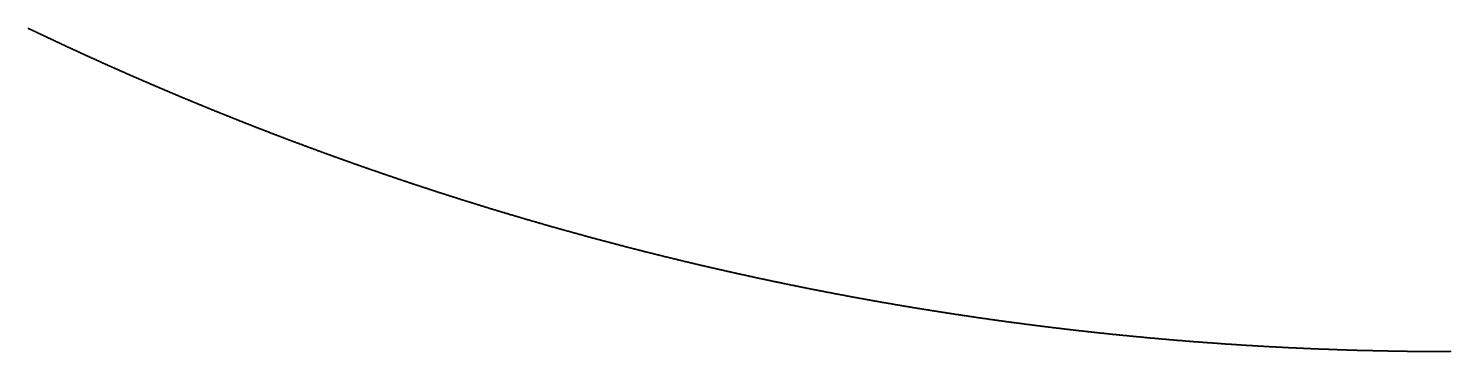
# Model space of a CAD drawing. Header units: metres. Extents: x -42.1 to 42, y -42.1 to 42.
# Drawn here: x -18.26 to -0.05, y -42.09 to -37.95 of the extents above; entities that cross this region are included whole.
import ezdxf

# ---------------------------------------------------------------- set-up
doc = ezdxf.new("R2010")
doc.units = ezdxf.units.M

msp = doc.modelspace()

# ---------------------------------------------------------------- linework, layer by layer
for p in [(-18.258, -37.953), (-18.251, -37.956), (-18.245, -37.959), (-18.238, -37.962), (-18.231, -37.965), (-18.225, -37.969), (-18.218, -37.972), (-18.211, -37.975), (-18.205, -37.978), (-18.198, -37.981), (-18.192, -37.984), (-18.185, -37.988), (-18.178, -37.991), (-18.172, -37.994), (-18.165, -37.997), (-18.158, -38), (-18.152, -38.003), (-18.145, -38.007), (-18.139, -38.01), (-18.132, -38.013), (-18.125, -38.016), (-18.119, -38.019), (-18.112, -38.022), (-18.105, -38.026), (-18.099, -38.029), (-18.092, -38.032), (-18.085, -38.035), (-18.079, -38.038), (-18.072, -38.041), (-18.066, -38.044), (-18.059, -38.048), (-18.052, -38.051), (-18.046, -38.054), (-18.039, -38.057), (-18.032, -38.06), (-18.026, -38.063), (-18.019, -38.066), (-18.012, -38.07), (-18.006, -38.073), (-17.999, -38.076), (-17.993, -38.079), (-17.986, -38.082), (-17.979, -38.085), (-17.973, -38.088), (-17.966, -38.092), (-17.959, -38.095), (-17.953, -38.098), (-17.946, -38.101), (-17.939, -38.104), (-17.933, -38.107), (-17.926, -38.11), (-17.919, -38.113), (-17.913, -38.117), (-17.906, -38.12), (-17.899, -38.123), (-17.893, -38.126), (-17.886, -38.129), (-17.88, -38.132), (-17.873, -38.135), (-17.866, -38.138), (-17.86, -38.141), (-17.853, -38.145), (-17.846, -38.148), (-17.84, -38.151), (-17.833, -38.154), (-17.826, -38.157), (-17.82, -38.16), (-17.813, -38.163), (-17.806, -38.166), (-17.8, -38.169), (-17.793, -38.172), (-17.786, -38.176), (-17.78, -38.179), (-17.773, -38.182), (-17.766, -38.185), (-17.76, -38.188), (-17.753, -38.191), (-17.746, -38.194), (-17.74, -38.197), (-17.733, -38.2), (-17.726, -38.203), (-17.72, -38.206), (-17.713, -38.21), (-17.706, -38.213), (-17.7, -38.216), (-17.693, -38.219), (-17.686, -38.222), (-17.68, -38.225), (-17.673, -38.228), (-17.666, -38.231), (-17.66, -38.234), (-17.653, -38.237), (-17.646, -38.24), (-17.64, -38.243), (-17.633, -38.246), (-17.626, -38.25), (-17.62, -38.253), (-17.613, -38.256), (-17.606, -38.259), (-17.6, -38.262), (-17.593, -38.265), (-17.586, -38.268), (-17.58, -38.271), (-17.573, -38.274), (-17.566, -38.277), (-17.56, -38.28), (-17.553, -38.283), (-17.546, -38.286), (-17.54, -38.289), (-17.533, -38.292), (-17.526, -38.295), (-17.519, -38.299), (-17.513, -38.302), (-17.506, -38.305), (-17.499, -38.308), (-17.493, -38.311), (-17.486, -38.314), (-17.479, -38.317), (-17.473, -38.32), (-17.466, -38.323), (-17.459, -38.326), (-17.453, -38.329), (-17.446, -38.332), (-17.439, -38.335), (-17.433, -38.338), (-17.426, -38.341), (-17.419, -38.344), (-17.413, -38.347), (-17.406, -38.35), (-17.399, -38.353), (-17.392, -38.356), (-17.386, -38.359), (-17.379, -38.362), (-17.372, -38.365), (-17.366, -38.368), (-17.359, -38.371), (-17.352, -38.374), (-17.346, -38.377), (-17.339, -38.38), (-17.332, -38.383), (-17.326, -38.386), (-17.319, -38.389), (-17.312, -38.393), (-17.305, -38.396), (-17.299, -38.399), (-17.292, -38.402), (-17.285, -38.405), (-17.279, -38.408), (-17.272, -38.411), (-17.265, -38.414), (-17.259, -38.417), (-17.252, -38.42), (-17.245, -38.423), (-17.238, -38.426), (-17.232, -38.429), (-17.225, -38.432), (-17.218, -38.435), (-17.212, -38.438), (-17.205, -38.441), (-17.198, -38.444), (-17.191, -38.447), (-17.185, -38.45), (-17.178, -38.453), (-17.171, -38.456), (-17.165, -38.459), (-17.158, -38.462), (-17.151, -38.465), (-17.145, -38.467), (-17.138, -38.47), (-17.131, -38.473), (-17.124, -38.476), (-17.118, -38.479), (-17.111, -38.482), (-17.104, -38.485), (-17.098, -38.488), (-17.091, -38.491), (-17.084, -38.494), (-17.077, -38.497), (-17.071, -38.5), (-17.064, -38.503), (-17.057, -38.506), (-17.051, -38.509), (-17.044, -38.512), (-17.037, -38.515), (-17.03, -38.518), (-17.024, -38.521), (-17.017, -38.524), (-17.01, -38.527), (-17.003, -38.53), (-16.997, -38.533), (-16.99, -38.536), (-16.983, -38.539), (-16.977, -38.542), (-16.97, -38.545), (-16.963, -38.548), (-16.956, -38.551), (-16.95, -38.554), (-16.943, -38.557), (-16.936, -38.559), (-16.929, -38.562), (-16.923, -38.565), (-16.916, -38.568), (-16.909, -38.571), (-16.903, -38.574), (-16.896, -38.577), (-16.889, -38.58), (-16.882, -38.583), (-16.876, -38.586), (-16.869, -38.589), (-16.862, -38.592), (-16.855, -38.595), (-16.849, -38.598), (-16.842, -38.601), (-16.835, -38.604), (-16.829, -38.606), (-16.822, -38.609), (-16.815, -38.612), (-16.808, -38.615), (-16.802, -38.618), (-16.795, -38.621), (-16.788, -38.624), (-16.781, -38.627), (-16.775, -38.63), (-16.768, -38.633), (-16.761, -38.636), (-16.754, -38.639), (-16.748, -38.642), (-16.741, -38.644), (-16.734, -38.647), (-16.727, -38.65), (-16.721, -38.653), (-16.714, -38.656), (-16.707, -38.659), (-16.7, -38.662), (-16.694, -38.665), (-16.687, -38.668), (-16.68, -38.671), (-16.673, -38.674), (-16.667, -38.676), (-16.66, -38.679), (-16.653, -38.682), (-16.646, -38.685), (-16.64, -38.688), (-16.633, -38.691), (-16.626, -38.694), (-16.619, -38.697), (-16.613, -38.7), (-16.606, -38.703), (-16.599, -38.705), (-16.592, -38.708), (-16.586, -38.711), (-16.579, -38.714), (-16.572, -38.717), (-16.565, -38.72), (-16.559, -38.723), (-16.552, -38.726), (-16.545, -38.728), (-16.538, -38.731), (-16.532, -38.734), (-16.525, -38.737), (-16.518, -38.74), (-16.511, -38.743), (-16.505, -38.746), (-16.498, -38.749), (-16.491, -38.751), (-16.484, -38.754), (-16.478, -38.757), (-16.471, -38.76), (-16.464, -38.763), (-16.457, -38.766), (-16.451, -38.769), (-16.444, -38.772), (-16.437, -38.774), (-16.43, -38.777), (-16.424, -38.78), (-16.417, -38.783), (-16.41, -38.786), (-16.403, -38.789), (-16.396, -38.792), (-16.39, -38.794), (-16.383, -38.797), (-16.376, -38.8), (-16.369, -38.803), (-16.363, -38.806), (-16.356, -38.809), (-16.349, -38.812), (-16.342, -38.814), (-16.336, -38.817), (-16.329, -38.82), (-16.322, -38.823), (-16.315, -38.826), (-16.308, -38.829), (-16.302, -38.831), (-16.295, -38.834), (-16.288, -38.837), (-16.281, -38.84), (-16.275, -38.843), (-16.268, -38.846), (-16.261, -38.848), (-16.254, -38.851), (-16.247, -38.854), (-16.241, -38.857), (-16.234, -38.86), (-16.227, -38.863), (-16.22, -38.865), (-16.214, -38.868), (-16.207, -38.871), (-16.2, -38.874), (-16.193, -38.877), (-16.186, -38.879), (-16.18, -38.882), (-16.173, -38.885), (-16.166, -38.888), (-16.159, -38.891), (-16.152, -38.894), (-16.146, -38.896), (-16.139, -38.899), (-16.132, -38.902), (-16.125, -38.905), (-16.119, -38.908), (-16.112, -38.91), (-16.105, -38.913), (-16.098, -38.916), (-16.091, -38.919), (-16.085, -38.922), (-16.078, -38.924), (-16.071, -38.927), (-16.064, -38.93), (-16.057, -38.933), (-16.051, -38.936), (-16.044, -38.938), (-16.037, -38.941), (-16.03, -38.944), (-16.023, -38.947), (-16.017, -38.95), (-16.01, -38.952), (-16.003, -38.955), (-15.996, -38.958), (-15.989, -38.961), (-15.983, -38.963), (-15.976, -38.966), (-15.969, -38.969), (-15.962, -38.972), (-15.956, -38.975), (-15.949, -38.977), (-15.942, -38.98), (-15.935, -38.983), (-15.928, -38.986), (-15.922, -38.988), (-15.915, -38.991), (-15.908, -38.994), (-15.901, -38.997), (-15.894, -39), (-15.887, -39.002), (-15.881, -39.005), (-15.874, -39.008), (-15.867, -39.011), (-15.86, -39.013), (-15.853, -39.016), (-15.847, -39.019), (-15.84, -39.022), (-15.833, -39.024), (-15.826, -39.027), (-15.819, -39.03), (-15.813, -39.033), (-15.806, -39.035), (-15.799, -39.038), (-15.792, -39.041), (-15.785, -39.044), (-15.779, -39.046), (-15.772, -39.049), (-15.765, -39.052), (-15.758, -39.055), (-15.751, -39.057), (-15.744, -39.06), (-15.738, -39.063), (-15.731, -39.066), (-15.724, -39.068), (-15.717, -39.071), (-15.71, -39.074), (-15.704, -39.077), (-15.697, -39.079), (-15.69, -39.082), (-15.683, -39.085), (-15.676, -39.087), (-15.67, -39.09), (-15.663, -39.093), (-15.656, -39.096), (-15.649, -39.098), (-15.642, -39.101), (-15.635, -39.104), (-15.629, -39.106), (-15.622, -39.109), (-15.615, -39.112), (-15.608, -39.115), (-15.601, -39.117), (-15.594, -39.12), (-15.588, -39.123), (-15.581, -39.125), (-15.574, -39.128), (-15.567, -39.131), (-15.56, -39.134), (-15.554, -39.136), (-15.547, -39.139), (-15.54, -39.142), (-15.533, -39.144), (-15.526, -39.147), (-15.519, -39.15), (-15.513, -39.153), (-15.506, -39.155), (-15.499, -39.158), (-15.492, -39.161), (-15.485, -39.163), (-15.478, -39.166), (-15.472, -39.169), (-15.465, -39.171), (-15.458, -39.174), (-15.451, -39.177), (-15.444, -39.179), (-15.437, -39.182), (-15.431, -39.185), (-15.424, -39.188), (-15.417, -39.19), (-15.41, -39.193), (-15.403, -39.196), (-15.396, -39.198), (-15.39, -39.201), (-15.383, -39.204), (-15.376, -39.206), (-15.369, -39.209), (-15.362, -39.212), (-15.355, -39.214), (-15.348, -39.217), (-15.342, -39.22), (-15.335, -39.222), (-15.328, -39.225), (-15.321, -39.228), (-15.314, -39.23), (-15.307, -39.233), (-15.301, -39.236), (-15.294, -39.238), (-15.287, -39.241), (-15.28, -39.244), (-15.273, -39.246), (-15.266, -39.249), (-15.259, -39.252), (-15.253, -39.254), (-15.246, -39.257), (-15.239, -39.26), (-15.232, -39.262), (-15.225, -39.265), (-15.218, -39.268), (-15.212, -39.27), (-15.205, -39.273), (-15.198, -39.275), (-15.191, -39.278), (-15.184, -39.281), (-15.177, -39.283), (-15.17, -39.286), (-15.164, -39.289), (-15.157, -39.291), (-15.15, -39.294), (-15.143, -39.297), (-15.136, -39.299), (-15.129, -39.302), (-15.122, -39.304), (-15.116, -39.307), (-15.109, -39.31), (-15.102, -39.312), (-15.095, -39.315), (-15.088, -39.318), (-15.081, -39.32), (-15.074, -39.323), (-15.068, -39.325), (-15.061, -39.328), (-15.054, -39.331), (-15.047, -39.333), (-15.04, -39.336), (-15.033, -39.339), (-15.026, -39.341), (-15.02, -39.344), (-15.013, -39.346), (-15.006, -39.349), (-14.999, -39.352), (-14.992, -39.354), (-14.985, -39.357), (-14.978, -39.359), (-14.971, -39.362), (-14.965, -39.365), (-14.958, -39.367), (-14.951, -39.37), (-14.944, -39.372), (-14.937, -39.375), (-14.93, -39.378), (-14.923, -39.38), (-14.917, -39.383), (-14.91, -39.385), (-14.903, -39.388), (-14.896, -39.391), (-14.889, -39.393), (-14.882, -39.396), (-14.875, -39.398), (-14.868, -39.401), (-14.862, -39.404), (-14.855, -39.406), (-14.848, -39.409), (-14.841, -39.411), (-14.834, -39.414), (-14.827, -39.417), (-14.82, -39.419), (-14.813, -39.422), (-14.807, -39.424), (-14.8, -39.427), (-14.793, -39.429), (-14.786, -39.432), (-14.779, -39.435), (-14.772, -39.437), (-14.765, -39.44), (-14.758, -39.442), (-14.751, -39.445), (-14.745, -39.447), (-14.738, -39.45), (-14.731, -39.453), (-14.724, -39.455), (-14.717, -39.458), (-14.71, -39.46), (-14.703, -39.463), (-14.696, -39.465), (-14.69, -39.468), (-14.683, -39.47), (-14.676, -39.473), (-14.669, -39.476), (-14.662, -39.478), (-14.655, -39.481), (-14.648, -39.483), (-14.641, -39.486), (-14.634, -39.488), (-14.628, -39.491), (-14.621, -39.493), (-14.614, -39.496), (-14.607, -39.498), (-14.6, -39.501), (-14.593, -39.504), (-14.586, -39.506), (-14.579, -39.509), (-14.572, -39.511), (-14.566, -39.514), (-14.559, -39.516), (-14.552, -39.519), (-14.545, -39.521), (-14.538, -39.524), (-14.531, -39.526), (-14.524, -39.529), (-14.517, -39.531), (-14.51, -39.534), (-14.503, -39.536), (-14.497, -39.539), (-14.49, -39.541), (-14.483, -39.544), (-14.476, -39.547), (-14.469, -39.549), (-14.462, -39.552), (-14.455, -39.554), (-14.448, -39.557), (-14.441, -39.559), (-14.434, -39.562), (-14.428, -39.564), (-14.421, -39.567), (-14.414, -39.569), (-14.407, -39.572), (-14.4, -39.574), (-14.393, -39.577), (-14.386, -39.579), (-14.379, -39.582), (-14.372, -39.584), (-14.365, -39.587), (-14.359, -39.589), (-14.352, -39.592), (-14.345, -39.594), (-14.338, -39.597), (-14.331, -39.599), (-14.324, -39.602), (-14.317, -39.604), (-14.31, -39.607), (-14.303, -39.609), (-14.296, -39.612), (-14.289, -39.614), (-14.283, -39.617), (-14.276, -39.619), (-14.269, -39.622), (-14.262, -39.624), (-14.255, -39.626), (-14.248, -39.629), (-14.241, -39.631), (-14.234, -39.634), (-14.227, -39.636), (-14.22, -39.639), (-14.213, -39.641), (-14.206, -39.644), (-14.2, -39.646), (-14.193, -39.649), (-14.186, -39.651), (-14.179, -39.654), (-14.172, -39.656), (-14.165, -39.659), (-14.158, -39.661), (-14.151, -39.664), (-14.144, -39.666), (-14.137, -39.668), (-14.13, -39.671), (-14.123, -39.673), (-14.117, -39.676), (-14.11, -39.678), (-14.103, -39.681), (-14.096, -39.683), (-14.089, -39.686), (-14.082, -39.688), (-14.075, -39.691), (-14.068, -39.693), (-14.061, -39.695), (-14.054, -39.698), (-14.047, -39.7), (-14.04, -39.703), (-14.033, -39.705), (-14.027, -39.708), (-14.02, -39.71), (-14.013, -39.713), (-14.006, -39.715), (-13.999, -39.717), (-13.992, -39.72), (-13.985, -39.722), (-13.978, -39.725), (-13.971, -39.727), (-13.964, -39.73), (-13.957, -39.732), (-13.95, -39.734), (-13.943, -39.737), (-13.936, -39.739), (-13.929, -39.742), (-13.923, -39.744), (-13.916, -39.747), (-13.909, -39.749), (-13.902, -39.751), (-13.895, -39.754), (-13.888, -39.756), (-13.881, -39.759), (-13.874, -39.761), (-13.867, -39.763), (-13.86, -39.766), (-13.853, -39.768), (-13.846, -39.771), (-13.839, -39.773), (-13.832, -39.775), (-13.825, -39.778), (-13.819, -39.78), (-13.812, -39.783), (-13.805, -39.785), (-13.798, -39.787), (-13.791, -39.79), (-13.784, -39.792), (-13.777, -39.795), (-13.77, -39.797), (-13.763, -39.799), (-13.756, -39.802), (-13.749, -39.804), (-13.742, -39.807), (-13.735, -39.809), (-13.728, -39.811), (-13.721, -39.814), (-13.714, -39.816), (-13.707, -39.819), (-13.7, -39.821), (-13.694, -39.823), (-13.687, -39.826), (-13.68, -39.828), (-13.673, -39.83), (-13.666, -39.833), (-13.659, -39.835), (-13.652, -39.838), (-13.645, -39.84), (-13.638, -39.842), (-13.631, -39.845), (-13.624, -39.847), (-13.617, -39.849), (-13.61, -39.852), (-13.603, -39.854), (-13.596, -39.857), (-13.589, -39.859), (-13.582, -39.861), (-13.575, -39.864), (-13.568, -39.866), (-13.561, -39.868), (-13.554, -39.871), (-13.548, -39.873), (-13.541, -39.875), (-13.534, -39.878), (-13.527, -39.88), (-13.52, -39.882), (-13.513, -39.885), (-13.506, -39.887), (-13.499, -39.89), (-13.492, -39.892), (-13.485, -39.894), (-13.478, -39.897), (-13.471, -39.899), (-13.464, -39.901), (-13.457, -39.904), (-13.45, -39.906), (-13.443, -39.908), (-13.436, -39.911), (-13.429, -39.913), (-13.422, -39.915), (-13.415, -39.918), (-13.408, -39.92), (-13.401, -39.922), (-13.394, -39.925), (-13.387, -39.927), (-13.38, -39.929), (-13.374, -39.932), (-13.367, -39.934), (-13.36, -39.936), (-13.353, -39.939), (-13.346, -39.941), (-13.339, -39.943), (-13.332, -39.946), (-13.325, -39.948), (-13.318, -39.95), (-13.311, -39.952), (-13.304, -39.955), (-13.297, -39.957), (-13.29, -39.959), (-13.283, -39.962), (-13.276, -39.964), (-13.269, -39.966), (-13.262, -39.969), (-13.255, -39.971), (-13.248, -39.973), (-13.241, -39.976), (-13.234, -39.978), (-13.227, -39.98), (-13.22, -39.982), (-13.213, -39.985), (-13.206, -39.987), (-13.199, -39.989), (-13.192, -39.992), (-13.185, -39.994), (-13.178, -39.996), (-13.171, -39.999), (-13.164, -40.001), (-13.157, -40.003), (-13.15, -40.005), (-13.143, -40.008), (-13.136, -40.01), (-13.129, -40.012), (-13.122, -40.015), (-13.115, -40.017), (-13.108, -40.019), (-13.102, -40.021), (-13.095, -40.024), (-13.088, -40.026), (-13.081, -40.028), (-13.074, -40.03), (-13.067, -40.033), (-13.06, -40.035), (-13.053, -40.037), (-13.046, -40.04), (-13.039, -40.042), (-13.032, -40.044), (-13.025, -40.046), (-13.018, -40.049), (-13.011, -40.051), (-13.004, -40.053), (-12.997, -40.055), (-12.99, -40.058), (-12.983, -40.06), (-12.976, -40.062), (-12.969, -40.064), (-12.962, -40.067), (-12.955, -40.069), (-12.948, -40.071), (-12.941, -40.073), (-12.934, -40.076), (-12.927, -40.078), (-12.92, -40.08), (-12.913, -40.082), (-12.906, -40.085), (-12.899, -40.087), (-12.892, -40.089), (-12.885, -40.091), (-12.878, -40.094), (-12.871, -40.096), (-12.864, -40.098), (-12.857, -40.1), (-12.85, -40.103), (-12.843, -40.105), (-12.836, -40.107), (-12.829, -40.109), (-12.822, -40.111), (-12.815, -40.114), (-12.808, -40.116), (-12.801, -40.118), (-12.794, -40.12), (-12.787, -40.123), (-12.78, -40.125), (-12.773, -40.127), (-12.766, -40.129), (-12.759, -40.131), (-12.752, -40.134), (-12.745, -40.136), (-12.738, -40.138), (-12.731, -40.14), (-12.724, -40.143), (-12.717, -40.145), (-12.71, -40.147), (-12.703, -40.149), (-12.696, -40.151), (-12.689, -40.154), (-12.682, -40.156), (-12.675, -40.158), (-12.668, -40.16), (-12.661, -40.162), (-12.654, -40.165), (-12.647, -40.167), (-12.64, -40.169), (-12.633, -40.171), (-12.626, -40.173), (-12.619, -40.176), (-12.612, -40.178), (-12.605, -40.18), (-12.598, -40.182), (-12.591, -40.184), (-12.584, -40.187), (-12.577, -40.189), (-12.57, -40.191), (-12.563, -40.193), (-12.556, -40.195), (-12.549, -40.197), (-12.542, -40.2), (-12.535, -40.202), (-12.528, -40.204), (-12.521, -40.206), (-12.514, -40.208), (-12.507, -40.211), (-12.5, -40.213), (-12.493, -40.215), (-12.486, -40.217), (-12.479, -40.219), (-12.472, -40.221), (-12.465, -40.224), (-12.458, -40.226), (-12.451, -40.228), (-12.443, -40.23), (-12.436, -40.232), (-12.429, -40.234), (-12.422, -40.237), (-12.415, -40.239), (-12.408, -40.241), (-12.401, -40.243), (-12.394, -40.245), (-12.387, -40.247), (-12.38, -40.249), (-12.373, -40.252), (-12.366, -40.254), (-12.359, -40.256), (-12.352, -40.258), (-12.345, -40.26), (-12.338, -40.262), (-12.331, -40.264), (-12.324, -40.267), (-12.317, -40.269), (-12.31, -40.271), (-12.303, -40.273), (-12.296, -40.275), (-12.289, -40.277), (-12.282, -40.279), (-12.275, -40.282), (-12.268, -40.284), (-12.261, -40.286), (-12.254, -40.288), (-12.247, -40.29), (-12.24, -40.292), (-12.233, -40.294), (-12.226, -40.296), (-12.219, -40.299), (-12.212, -40.301), (-12.205, -40.303), (-12.198, -40.305), (-12.191, -40.307), (-12.184, -40.309), (-12.177, -40.311), (-12.169, -40.313), (-12.162, -40.316), (-12.155, -40.318), (-12.148, -40.32), (-12.141, -40.322), (-12.134, -40.324), (-12.127, -40.326), (-12.12, -40.328), (-12.113, -40.33), (-12.106, -40.332), (-12.099, -40.335), (-12.092, -40.337), (-12.085, -40.339), (-12.078, -40.341), (-12.071, -40.343), (-12.064, -40.345), (-12.057, -40.347), (-12.05, -40.349), (-12.043, -40.351), (-12.036, -40.353), (-12.029, -40.356), (-12.022, -40.358), (-12.015, -40.36), (-12.008, -40.362), (-12.001, -40.364), (-11.994, -40.366), (-11.987, -40.368), (-11.979, -40.37), (-11.972, -40.372), (-11.965, -40.374), (-11.958, -40.376), (-11.951, -40.378), (-11.944, -40.38), (-11.937, -40.383), (-11.93, -40.385), (-11.923, -40.387), (-11.916, -40.389), (-11.909, -40.391), (-11.902, -40.393), (-11.895, -40.395), (-11.888, -40.397), (-11.881, -40.399), (-11.874, -40.401), (-11.867, -40.403), (-11.86, -40.405), (-11.853, -40.407), (-11.846, -40.409), (-11.839, -40.411), (-11.831, -40.414), (-11.824, -40.416), (-11.817, -40.418), (-11.81, -40.42), (-11.803, -40.422), (-11.796, -40.424), (-11.789, -40.426), (-11.782, -40.428), (-11.775, -40.43), (-11.768, -40.432), (-11.761, -40.434), (-11.754, -40.436), (-11.747, -40.438), (-11.74, -40.44), (-11.733, -40.442), (-11.726, -40.444), (-11.719, -40.446), (-11.712, -40.448), (-11.705, -40.45), (-11.697, -40.452), (-11.69, -40.454), (-11.683, -40.456), (-11.676, -40.458), (-11.669, -40.46), (-11.662, -40.463), (-11.655, -40.465), (-11.648, -40.467), (-11.641, -40.469), (-11.634, -40.471), (-11.627, -40.473), (-11.62, -40.475), (-11.613, -40.477), (-11.606, -40.479), (-11.599, -40.481), (-11.592, -40.483), (-11.585, -40.485), (-11.577, -40.487), (-11.57, -40.489), (-11.563, -40.491), (-11.556, -40.493), (-11.549, -40.495), (-11.542, -40.497), (-11.535, -40.499), (-11.528, -40.501), (-11.521, -40.503), (-11.514, -40.505), (-11.507, -40.507), (-11.5, -40.509), (-11.493, -40.511), (-11.486, -40.513), (-11.479, -40.515), (-11.471, -40.517), (-11.464, -40.519), (-11.457, -40.521), (-11.45, -40.523), (-11.443, -40.525), (-11.436, -40.527), (-11.429, -40.529), (-11.422, -40.531), (-11.415, -40.533), (-11.408, -40.535), (-11.401, -40.537), (-11.394, -40.539), (-11.387, -40.541), (-11.38, -40.543), (-11.372, -40.545), (-11.365, -40.547), (-11.358, -40.549), (-11.351, -40.55), (-11.344, -40.552), (-11.337, -40.554), (-11.33, -40.556), (-11.323, -40.558), (-11.316, -40.56), (-11.309, -40.562), (-11.302, -40.564), (-11.295, -40.566), (-11.288, -40.568), (-11.28, -40.57), (-11.273, -40.572), (-11.266, -40.574), (-11.259, -40.576), (-11.252, -40.578), (-11.245, -40.58), (-11.238, -40.582), (-11.231, -40.584), (-11.224, -40.586), (-11.217, -40.588), (-11.21, -40.59), (-11.203, -40.592), (-11.196, -40.594), (-11.188, -40.595), (-11.181, -40.597), (-11.174, -40.599), (-11.167, -40.601), (-11.16, -40.603), (-11.153, -40.605), (-11.146, -40.607), (-11.139, -40.609), (-11.132, -40.611), (-11.125, -40.613), (-11.118, -40.615), (-11.111, -40.617), (-11.103, -40.619), (-11.096, -40.621), (-11.089, -40.623), (-11.082, -40.625), (-11.075, -40.626), (-11.068, -40.628), (-11.061, -40.63), (-11.054, -40.632), (-11.047, -40.634), (-11.04, -40.636), (-11.033, -40.638), (-11.025, -40.64), (-11.018, -40.642), (-11.011, -40.644), (-11.004, -40.646), (-10.997, -40.648), (-10.99, -40.649), (-10.983, -40.651), (-10.976, -40.653), (-10.969, -40.655), (-10.962, -40.657), (-10.955, -40.659), (-10.947, -40.661), (-10.94, -40.663), (-10.933, -40.665), (-10.926, -40.667), (-10.919, -40.668), (-10.912, -40.67), (-10.905, -40.672), (-10.898, -40.674), (-10.891, -40.676), (-10.884, -40.678), (-10.877, -40.68), (-10.869, -40.682), (-10.862, -40.684), (-10.855, -40.685), (-10.848, -40.687), (-10.841, -40.689), (-10.834, -40.691), (-10.827, -40.693), (-10.82, -40.695), (-10.813, -40.697), (-10.806, -40.699), (-10.798, -40.7), (-10.791, -40.702), (-10.784, -40.704), (-10.777, -40.706), (-10.77, -40.708), (-10.763, -40.71), (-10.756, -40.712), (-10.749, -40.714), (-10.742, -40.715), (-10.735, -40.717), (-10.727, -40.719), (-10.72, -40.721), (-10.713, -40.723), (-10.706, -40.725), (-10.699, -40.727), (-10.692, -40.728), (-10.685, -40.73), (-10.678, -40.732), (-10.671, -40.734), (-10.663, -40.736), (-10.656, -40.738), (-10.649, -40.74), (-10.642, -40.741), (-10.635, -40.743), (-10.628, -40.745), (-10.621, -40.747), (-10.614, -40.749), (-10.607, -40.751), (-10.6, -40.753), (-10.592, -40.754), (-10.585, -40.756), (-10.578, -40.758), (-10.571, -40.76), (-10.564, -40.762), (-10.557, -40.764), (-10.55, -40.765), (-10.543, -40.767), (-10.536, -40.769), (-10.528, -40.771), (-10.521, -40.773), (-10.514, -40.775), (-10.507, -40.776), (-10.5, -40.778), (-10.493, -40.78), (-10.486, -40.782), (-10.479, -40.784), (-10.471, -40.785), (-10.464, -40.787), (-10.457, -40.789), (-10.45, -40.791), (-10.443, -40.793), (-10.436, -40.795), (-10.429, -40.796), (-10.422, -40.798), (-10.415, -40.8), (-10.407, -40.802), (-10.4, -40.804), (-10.393, -40.805), (-10.386, -40.807), (-10.379, -40.809), (-10.372, -40.811), (-10.365, -40.813), (-10.358, -40.814), (-10.35, -40.816), (-10.343, -40.818), (-10.336, -40.82), (-10.329, -40.822), (-10.322, -40.823), (-10.315, -40.825), (-10.308, -40.827), (-10.301, -40.829), (-10.294, -40.83), (-10.286, -40.832), (-10.279, -40.834), (-10.272, -40.836), (-10.265, -40.838), (-10.258, -40.839), (-10.251, -40.841), (-10.244, -40.843), (-10.237, -40.845), (-10.229, -40.847), (-10.222, -40.848), (-10.215, -40.85), (-10.208, -40.852), (-10.201, -40.854), (-10.194, -40.855), (-10.187, -40.857), (-10.18, -40.859), (-10.172, -40.861), (-10.165, -40.862), (-10.158, -40.864), (-10.151, -40.866), (-10.144, -40.868), (-10.137, -40.869), (-10.13, -40.871), (-10.122, -40.873), (-10.115, -40.875), (-10.108, -40.877), (-10.101, -40.878), (-10.094, -40.88), (-10.087, -40.882), (-10.08, -40.884), (-10.073, -40.885), (-10.065, -40.887), (-10.058, -40.889), (-10.051, -40.891), (-10.044, -40.892), (-10.037, -40.894), (-10.03, -40.896), (-10.023, -40.897), (-10.015, -40.899), (-10.008, -40.901), (-10.001, -40.903), (-9.994, -40.904), (-9.987, -40.906), (-9.98, -40.908), (-9.973, -40.91), (-9.966, -40.911), (-9.958, -40.913), (-9.951, -40.915), (-9.944, -40.917), (-9.937, -40.918), (-9.93, -40.92), (-9.923, -40.922), (-9.916, -40.923), (-9.908, -40.925), (-9.901, -40.927), (-9.894, -40.929), (-9.887, -40.93), (-9.88, -40.932), (-9.873, -40.934), (-9.866, -40.935), (-9.858, -40.937), (-9.851, -40.939), (-9.844, -40.941), (-9.837, -40.942), (-9.83, -40.944), (-9.823, -40.946), (-9.816, -40.947), (-9.808, -40.949), (-9.801, -40.951), (-9.794, -40.953), (-9.787, -40.954), (-9.78, -40.956), (-9.773, -40.958), (-9.766, -40.959), (-9.758, -40.961), (-9.751, -40.963), (-9.744, -40.964), (-9.737, -40.966), (-9.73, -40.968), (-9.723, -40.969), (-9.716, -40.971), (-9.708, -40.973), (-9.701, -40.974), (-9.694, -40.976), (-9.687, -40.978), (-9.68, -40.98), (-9.673, -40.981), (-9.666, -40.983), (-9.658, -40.985), (-9.651, -40.986), (-9.644, -40.988), (-9.637, -40.99), (-9.63, -40.991), (-9.623, -40.993), (-9.615, -40.995), (-9.608, -40.996), (-9.601, -40.998), (-9.594, -41), (-9.587, -41.001), (-9.58, -41.003), (-9.573, -41.005), (-9.565, -41.006), (-9.558, -41.008), (-9.551, -41.01), (-9.544, -41.011), (-9.537, -41.013), (-9.53, -41.015), (-9.522, -41.016), (-9.515, -41.018), (-9.508, -41.019), (-9.501, -41.021), (-9.494, -41.023), (-9.487, -41.024), (-9.48, -41.026), (-9.472, -41.028), (-9.465, -41.029), (-9.458, -41.031), (-9.451, -41.033), (-9.444, -41.034), (-9.437, -41.036), (-9.429, -41.038), (-9.422, -41.039), (-9.415, -41.041), (-9.408, -41.042), (-9.401, -41.044), (-9.394, -41.046), (-9.386, -41.047), (-9.379, -41.049), (-9.372, -41.051), (-9.365, -41.052), (-9.358, -41.054), (-9.351, -41.055), (-9.344, -41.057), (-9.336, -41.059), (-9.329, -41.06), (-9.322, -41.062), (-9.315, -41.064), (-9.308, -41.065), (-9.301, -41.067), (-9.293, -41.068), (-9.286, -41.07), (-9.279, -41.072), (-9.272, -41.073), (-9.265, -41.075), (-9.258, -41.076), (-9.25, -41.078), (-9.243, -41.08), (-9.236, -41.081), (-9.229, -41.083), (-9.222, -41.084), (-9.215, -41.086), (-9.207, -41.088), (-9.2, -41.089), (-9.193, -41.091), (-9.186, -41.092), (-9.179, -41.094), (-9.172, -41.096), (-9.164, -41.097), (-9.157, -41.099), (-9.15, -41.1), (-9.143, -41.102), (-9.136, -41.104), (-9.129, -41.105), (-9.121, -41.107), (-9.114, -41.108), (-9.107, -41.11), (-9.1, -41.111), (-9.093, -41.113), (-9.085, -41.115), (-9.078, -41.116), (-9.071, -41.118), (-9.064, -41.119), (-9.057, -41.121), (-9.05, -41.122), (-9.042, -41.124), (-9.035, -41.126), (-9.028, -41.127), (-9.021, -41.129), (-9.014, -41.13), (-9.007, -41.132), (-8.999, -41.133), (-8.992, -41.135), (-8.985, -41.137), (-8.978, -41.138), (-8.971, -41.14), (-8.964, -41.141), (-8.956, -41.143), (-8.949, -41.144), (-8.942, -41.146), (-8.935, -41.147), (-8.928, -41.149), (-8.92, -41.151), (-8.913, -41.152), (-8.906, -41.154), (-8.899, -41.155), (-8.892, -41.157), (-8.885, -41.158), (-8.877, -41.16), (-8.87, -41.161), (-8.863, -41.163), (-8.856, -41.164), (-8.849, -41.166), (-8.841, -41.167), (-8.834, -41.169), (-8.827, -41.171), (-8.82, -41.172), (-8.813, -41.174), (-8.806, -41.175), (-8.798, -41.177), (-8.791, -41.178), (-8.784, -41.18), (-8.777, -41.181), (-8.77, -41.183), (-8.762, -41.184), (-8.755, -41.186), (-8.748, -41.187), (-8.741, -41.189), (-8.734, -41.19), (-8.727, -41.192), (-8.719, -41.193), (-8.712, -41.195), (-8.705, -41.196), (-8.698, -41.198), (-8.691, -41.199), (-8.683, -41.201), (-8.676, -41.202), (-8.669, -41.204), (-8.662, -41.205), (-8.655, -41.207), (-8.647, -41.208), (-8.64, -41.21), (-8.633, -41.211), (-8.626, -41.213), (-8.619, -41.214), (-8.612, -41.216), (-8.604, -41.217), (-8.597, -41.219), (-8.59, -41.22), (-8.583, -41.222), (-8.576, -41.223), (-8.568, -41.225), (-8.561, -41.226), (-8.554, -41.228), (-8.547, -41.229), (-8.54, -41.231), (-8.532, -41.232), (-8.525, -41.234), (-8.518, -41.235), (-8.511, -41.237), (-8.504, -41.238), (-8.496, -41.24), (-8.489, -41.241), (-8.482, -41.243), (-8.475, -41.244), (-8.468, -41.245), (-8.46, -41.247), (-8.453, -41.248), (-8.446, -41.25), (-8.439, -41.251), (-8.432, -41.253), (-8.425, -41.254), (-8.417, -41.256), (-8.41, -41.257), (-8.403, -41.259), (-8.396, -41.26), (-8.389, -41.262), (-8.381, -41.263), (-8.374, -41.264), (-8.367, -41.266), (-8.36, -41.267), (-8.353, -41.269), (-8.345, -41.27), (-8.338, -41.272), (-8.331, -41.273), (-8.324, -41.275), (-8.317, -41.276), (-8.309, -41.277), (-8.302, -41.279), (-8.295, -41.28), (-8.288, -41.282), (-8.281, -41.283), (-8.273, -41.285), (-8.266, -41.286), (-8.259, -41.287), (-8.252, -41.289), (-8.245, -41.29), (-8.237, -41.292), (-8.23, -41.293), (-8.223, -41.295), (-8.216, -41.296), (-8.208, -41.297), (-8.201, -41.299), (-8.194, -41.3), (-8.187, -41.302), (-8.18, -41.303), (-8.172, -41.305), (-8.165, -41.306), (-8.158, -41.307), (-8.151, -41.309), (-8.144, -41.31), (-8.136, -41.312), (-8.129, -41.313), (-8.122, -41.314), (-8.115, -41.316), (-8.108, -41.317), (-8.1, -41.319), (-8.093, -41.32), (-8.086, -41.321), (-8.079, -41.323), (-8.072, -41.324), (-8.064, -41.326), (-8.057, -41.327), (-8.05, -41.328), (-8.043, -41.33), (-8.036, -41.331), (-8.028, -41.333), (-8.021, -41.334), (-8.014, -41.335), (-8.007, -41.337), (-7.999, -41.338), (-7.992, -41.34), (-7.985, -41.341), (-7.978, -41.342), (-7.971, -41.344), (-7.963, -41.345), (-7.956, -41.346), (-7.949, -41.348), (-7.942, -41.349), (-7.935, -41.351), (-7.927, -41.352), (-7.92, -41.353), (-7.913, -41.355), (-7.906, -41.356), (-7.898, -41.357), (-7.891, -41.359), (-7.884, -41.36), (-7.877, -41.362), (-7.87, -41.363), (-7.862, -41.364), (-7.855, -41.366), (-7.848, -41.367), (-7.841, -41.368), (-7.834, -41.37), (-7.826, -41.371), (-7.819, -41.372), (-7.812, -41.374), (-7.805, -41.375), (-7.797, -41.376), (-7.79, -41.378), (-7.783, -41.379), (-7.776, -41.381), (-7.769, -41.382), (-7.761, -41.383), (-7.754, -41.385), (-7.747, -41.386), (-7.74, -41.387), (-7.733, -41.389), (-7.725, -41.39), (-7.718, -41.391), (-7.711, -41.393), (-7.704, -41.394), (-7.696, -41.395), (-7.689, -41.397), (-7.682, -41.398), (-7.675, -41.399), (-7.668, -41.401), (-7.66, -41.402), (-7.653, -41.403), (-7.646, -41.405), (-7.639, -41.406), (-7.631, -41.407), (-7.624, -41.409), (-7.617, -41.41), (-7.61, -41.411), (-7.603, -41.412), (-7.595, -41.414), (-7.588, -41.415), (-7.581, -41.416), (-7.574, -41.418), (-7.566, -41.419), (-7.559, -41.42), (-7.552, -41.422), (-7.545, -41.423), (-7.537, -41.424), (-7.53, -41.426), (-7.523, -41.427), (-7.516, -41.428), (-7.509, -41.429), (-7.501, -41.431), (-7.494, -41.432), (-7.487, -41.433), (-7.48, -41.435), (-7.472, -41.436), (-7.465, -41.437), (-7.458, -41.439), (-7.451, -41.44), (-7.444, -41.441), (-7.436, -41.442), (-7.429, -41.444), (-7.422, -41.445), (-7.415, -41.446), (-7.407, -41.448), (-7.4, -41.449), (-7.393, -41.45), (-7.386, -41.451), (-7.378, -41.453), (-7.371, -41.454), (-7.364, -41.455), (-7.357, -41.456), (-7.35, -41.458), (-7.342, -41.459), (-7.335, -41.46), (-7.328, -41.462), (-7.321, -41.463), (-7.313, -41.464), (-7.306, -41.465), (-7.299, -41.467), (-7.292, -41.468), (-7.284, -41.469), (-7.277, -41.47), (-7.27, -41.472), (-7.263, -41.473), (-7.255, -41.474), (-7.248, -41.475), (-7.241, -41.477), (-7.234, -41.478), (-7.227, -41.479), (-7.219, -41.48), (-7.212, -41.482), (-7.205, -41.483), (-7.198, -41.484), (-7.19, -41.485), (-7.183, -41.487), (-7.176, -41.488), (-7.169, -41.489), (-7.161, -41.49), (-7.154, -41.492), (-7.147, -41.493), (-7.14, -41.494), (-7.132, -41.495), (-7.125, -41.497), (-7.118, -41.498), (-7.111, -41.499), (-7.104, -41.5), (-7.096, -41.501), (-7.089, -41.503), (-7.082, -41.504), (-7.075, -41.505), (-7.067, -41.506), (-7.06, -41.508), (-7.053, -41.509), (-7.046, -41.51), (-7.038, -41.511), (-7.031, -41.512), (-7.024, -41.514), (-7.017, -41.515), (-7.009, -41.516), (-7.002, -41.517), (-6.995, -41.519), (-6.988, -41.52), (-6.98, -41.521), (-6.973, -41.522), (-6.966, -41.523), (-6.959, -41.525), (-6.952, -41.526), (-6.944, -41.527), (-6.937, -41.528), (-6.93, -41.529), (-6.923, -41.531), (-6.915, -41.532), (-6.908, -41.533), (-6.901, -41.534), (-6.894, -41.535), (-6.886, -41.537), (-6.879, -41.538), (-6.872, -41.539), (-6.865, -41.54), (-6.857, -41.541), (-6.85, -41.542), (-6.843, -41.544), (-6.836, -41.545), (-6.828, -41.546), (-6.821, -41.547), (-6.814, -41.548), (-6.807, -41.55), (-6.799, -41.551), (-6.792, -41.552), (-6.785, -41.553), (-6.778, -41.554), (-6.77, -41.555), (-6.763, -41.557), (-6.756, -41.558), (-6.749, -41.559), (-6.741, -41.56), (-6.734, -41.561), (-6.727, -41.562), (-6.72, -41.564), (-6.712, -41.565), (-6.705, -41.566), (-6.698, -41.567), (-6.691, -41.568), (-6.684, -41.569), (-6.676, -41.571), (-6.669, -41.572), (-6.662, -41.573), (-6.655, -41.574), (-6.647, -41.575), (-6.64, -41.576), (-6.633, -41.577), (-6.626, -41.579), (-6.618, -41.58), (-6.611, -41.581), (-6.604, -41.582), (-6.597, -41.583), (-6.589, -41.584), (-6.582, -41.585), (-6.575, -41.587), (-6.568, -41.588), (-6.56, -41.589), (-6.553, -41.59), (-6.546, -41.591), (-6.539, -41.592), (-6.531, -41.593), (-6.524, -41.594), (-6.517, -41.596), (-6.51, -41.597), (-6.502, -41.598), (-6.495, -41.599), (-6.488, -41.6), (-6.48, -41.601), (-6.473, -41.602), (-6.466, -41.603), (-6.459, -41.605), (-6.451, -41.606), (-6.444, -41.607), (-6.437, -41.608), (-6.43, -41.609), (-6.422, -41.61), (-6.415, -41.611), (-6.408, -41.612), (-6.401, -41.613), (-6.393, -41.615), (-6.386, -41.616), (-6.379, -41.617), (-6.372, -41.618), (-6.364, -41.619), (-6.357, -41.62), (-6.35, -41.621), (-6.343, -41.622), (-6.335, -41.623), (-6.328, -41.624), (-6.321, -41.626), (-6.314, -41.627), (-6.306, -41.628), (-6.299, -41.629), (-6.292, -41.63), (-6.285, -41.631), (-6.277, -41.632), (-6.27, -41.633), (-6.263, -41.634), (-6.256, -41.635), (-6.248, -41.636), (-6.241, -41.637), (-6.234, -41.639), (-6.226, -41.64), (-6.219, -41.641), (-6.212, -41.642), (-6.205, -41.643), (-6.197, -41.644), (-6.19, -41.645), (-6.183, -41.646), (-6.176, -41.647), (-6.168, -41.648), (-6.161, -41.649), (-6.154, -41.65), (-6.147, -41.651), (-6.139, -41.652), (-6.132, -41.653), (-6.125, -41.655), (-6.118, -41.656), (-6.11, -41.657), (-6.103, -41.658), (-6.096, -41.659), (-6.089, -41.66), (-6.081, -41.661), (-6.074, -41.662), (-6.067, -41.663), (-6.059, -41.664), (-6.052, -41.665), (-6.045, -41.666), (-6.038, -41.667), (-6.03, -41.668), (-6.023, -41.669), (-6.016, -41.67), (-6.009, -41.671), (-6.001, -41.672), (-5.994, -41.673), (-5.987, -41.674), (-5.98, -41.675), (-5.972, -41.676), (-5.965, -41.677), (-5.958, -41.679), (-5.95, -41.68), (-5.943, -41.681), (-5.936, -41.682), (-5.929, -41.683), (-5.921, -41.684), (-5.914, -41.685), (-5.907, -41.686), (-5.9, -41.687), (-5.892, -41.688), (-5.885, -41.689), (-5.878, -41.69), (-5.871, -41.691), (-5.863, -41.692), (-5.856, -41.693), (-5.849, -41.694), (-5.841, -41.695), (-5.834, -41.696), (-5.827, -41.697), (-5.82, -41.698), (-5.812, -41.699), (-5.805, -41.7), (-5.798, -41.701), (-5.791, -41.702), (-5.783, -41.703), (-5.776, -41.704), (-5.769, -41.705), (-5.761, -41.706), (-5.754, -41.707), (-5.747, -41.708), (-5.74, -41.709), (-5.732, -41.71), (-5.725, -41.711), (-5.718, -41.712), (-5.711, -41.713), (-5.703, -41.714), (-5.696, -41.715), (-5.689, -41.716), (-5.681, -41.717), (-5.674, -41.718), (-5.667, -41.719), (-5.66, -41.72), (-5.652, -41.721), (-5.645, -41.722), (-5.638, -41.723), (-5.631, -41.724), (-5.623, -41.724), (-5.616, -41.725), (-5.609, -41.726), (-5.601, -41.727), (-5.594, -41.728), (-5.587, -41.729), (-5.58, -41.73), (-5.572, -41.731), (-5.565, -41.732), (-5.558, -41.733), (-5.55, -41.734), (-5.543, -41.735), (-5.536, -41.736), (-5.529, -41.737), (-5.521, -41.738), (-5.514, -41.739), (-5.507, -41.74), (-5.5, -41.741), (-5.492, -41.742), (-5.485, -41.743), (-5.478, -41.744), (-5.47, -41.745), (-5.463, -41.745), (-5.456, -41.746), (-5.449, -41.747), (-5.441, -41.748), (-5.434, -41.749), (-5.427, -41.75), (-5.419, -41.751), (-5.412, -41.752), (-5.405, -41.753), (-5.398, -41.754), (-5.39, -41.755), (-5.383, -41.756), (-5.376, -41.757), (-5.368, -41.758), (-5.361, -41.759), (-5.354, -41.759), (-5.347, -41.76), (-5.339, -41.761), (-5.332, -41.762), (-5.325, -41.763), (-5.317, -41.764), (-5.31, -41.765), (-5.303, -41.766), (-5.296, -41.767), (-5.288, -41.768), (-5.281, -41.769), (-5.274, -41.77), (-5.267, -41.77), (-5.259, -41.771), (-5.252, -41.772), (-5.245, -41.773), (-5.237, -41.774), (-5.23, -41.775), (-5.223, -41.776), (-5.216, -41.777), (-5.208, -41.778), (-5.201, -41.779), (-5.194, -41.779), (-5.186, -41.78), (-5.179, -41.781), (-5.172, -41.782), (-5.165, -41.783), (-5.157, -41.784), (-5.15, -41.785), (-5.143, -41.786), (-5.135, -41.787), (-5.128, -41.787), (-5.121, -41.788), (-5.114, -41.789), (-5.106, -41.79), (-5.099, -41.791), (-5.092, -41.792), (-5.084, -41.793), (-5.077, -41.794), (-5.07, -41.794), (-5.062, -41.795), (-5.055, -41.796), (-5.048, -41.797), (-5.041, -41.798), (-5.033, -41.799), (-5.026, -41.8), (-5.019, -41.801), (-5.011, -41.801), (-5.004, -41.802), (-4.997, -41.803), (-4.99, -41.804), (-4.982, -41.805), (-4.975, -41.806), (-4.968, -41.807), (-4.96, -41.807), (-4.953, -41.808), (-4.946, -41.809), (-4.939, -41.81), (-4.931, -41.811), (-4.924, -41.812), (-4.917, -41.813), (-4.909, -41.813), (-4.902, -41.814), (-4.895, -41.815), (-4.888, -41.816), (-4.88, -41.817), (-4.873, -41.818), (-4.866, -41.818), (-4.858, -41.819), (-4.851, -41.82), (-4.844, -41.821), (-4.836, -41.822), (-4.829, -41.823), (-4.822, -41.823), (-4.815, -41.824), (-4.807, -41.825), (-4.8, -41.826), (-4.793, -41.827), (-4.785, -41.828), (-4.778, -41.828), (-4.771, -41.829), (-4.764, -41.83), (-4.756, -41.831), (-4.749, -41.832), (-4.742, -41.832), (-4.734, -41.833), (-4.727, -41.834), (-4.72, -41.835), (-4.712, -41.836), (-4.705, -41.837), (-4.698, -41.837), (-4.691, -41.838), (-4.683, -41.839), (-4.676, -41.84), (-4.669, -41.841), (-4.661, -41.841), (-4.654, -41.842), (-4.647, -41.843), (-4.64, -41.844), (-4.632, -41.845), (-4.625, -41.845), (-4.618, -41.846), (-4.61, -41.847), (-4.603, -41.848), (-4.596, -41.849), (-4.588, -41.849), (-4.581, -41.85), (-4.574, -41.851), (-4.567, -41.852), (-4.559, -41.852), (-4.552, -41.853), (-4.545, -41.854), (-4.537, -41.855), (-4.53, -41.856), (-4.523, -41.856), (-4.515, -41.857), (-4.508, -41.858), (-4.501, -41.859), (-4.494, -41.859), (-4.486, -41.86), (-4.479, -41.861), (-4.472, -41.862), (-4.464, -41.863), (-4.457, -41.863), (-4.45, -41.864), (-4.442, -41.865), (-4.435, -41.866), (-4.428, -41.866), (-4.421, -41.867), (-4.413, -41.868), (-4.406, -41.869), (-4.399, -41.869), (-4.391, -41.87), (-4.384, -41.871), (-4.377, -41.872), (-4.369, -41.872), (-4.362, -41.873), (-4.355, -41.874), (-4.347, -41.875), (-4.34, -41.875), (-4.333, -41.876), (-4.326, -41.877), (-4.318, -41.878), (-4.311, -41.878), (-4.304, -41.879), (-4.296, -41.88), (-4.289, -41.881), (-4.282, -41.881), (-4.274, -41.882), (-4.267, -41.883), (-4.26, -41.884), (-4.253, -41.884), (-4.245, -41.885), (-4.238, -41.886), (-4.231, -41.886), (-4.223, -41.887), (-4.216, -41.888), (-4.209, -41.889), (-4.201, -41.889), (-4.194, -41.89), (-4.187, -41.891), (-4.179, -41.892), (-4.172, -41.892), (-4.165, -41.893), (-4.158, -41.894), (-4.15, -41.894), (-4.143, -41.895), (-4.136, -41.896), (-4.128, -41.897), (-4.121, -41.897), (-4.114, -41.898), (-4.106, -41.899), (-4.099, -41.899), (-4.092, -41.9), (-4.085, -41.901), (-4.077, -41.901), (-4.07, -41.902), (-4.063, -41.903), (-4.055, -41.904), (-4.048, -41.904), (-4.041, -41.905), (-4.033, -41.906), (-4.026, -41.906), (-4.019, -41.907), (-4.011, -41.908), (-4.004, -41.908), (-3.997, -41.909), (-3.989, -41.91), (-3.982, -41.91), (-3.975, -41.911), (-3.968, -41.912), (-3.96, -41.912), (-3.953, -41.913), (-3.946, -41.914), (-3.938, -41.915), (-3.931, -41.915), (-3.924, -41.916), (-3.916, -41.917), (-3.909, -41.917), (-3.902, -41.918), (-3.894, -41.919), (-3.887, -41.919), (-3.88, -41.92), (-3.873, -41.921), (-3.865, -41.921), (-3.858, -41.922), (-3.851, -41.923), (-3.843, -41.923), (-3.836, -41.924), (-3.829, -41.925), (-3.821, -41.925), (-3.814, -41.926), (-3.807, -41.926), (-3.799, -41.927), (-3.792, -41.928), (-3.785, -41.928), (-3.777, -41.929), (-3.77, -41.93), (-3.763, -41.93), (-3.756, -41.931), (-3.748, -41.932), (-3.741, -41.932), (-3.734, -41.933), (-3.726, -41.934), (-3.719, -41.934), (-3.712, -41.935), (-3.704, -41.935), (-3.697, -41.936), (-3.69, -41.937), (-3.682, -41.937), (-3.675, -41.938), (-3.668, -41.939), (-3.66, -41.939), (-3.653, -41.94), (-3.646, -41.941), (-3.639, -41.941), (-3.631, -41.942), (-3.624, -41.942), (-3.617, -41.943), (-3.609, -41.944), (-3.602, -41.944), (-3.595, -41.945), (-3.587, -41.945), (-3.58, -41.946), (-3.573, -41.947), (-3.565, -41.947), (-3.558, -41.948), (-3.551, -41.949), (-3.543, -41.949), (-3.536, -41.95), (-3.529, -41.95), (-3.521, -41.951), (-3.514, -41.952), (-3.507, -41.952), (-3.5, -41.953), (-3.492, -41.953), (-3.485, -41.954), (-3.478, -41.955), (-3.47, -41.955), (-3.463, -41.956), (-3.456, -41.956), (-3.448, -41.957), (-3.441, -41.958), (-3.434, -41.958), (-3.426, -41.959), (-3.419, -41.959), (-3.412, -41.96), (-3.404, -41.96), (-3.397, -41.961), (-3.39, -41.962), (-3.382, -41.962), (-3.375, -41.963), (-3.368, -41.963), (-3.36, -41.964), (-3.353, -41.964), (-3.346, -41.965), (-3.339, -41.966), (-3.331, -41.966), (-3.324, -41.967), (-3.317, -41.967), (-3.309, -41.968), (-3.302, -41.968), (-3.295, -41.969), (-3.287, -41.97), (-3.28, -41.97), (-3.273, -41.971), (-3.265, -41.971), (-3.258, -41.972), (-3.251, -41.972), (-3.243, -41.973), (-3.236, -41.973), (-3.229, -41.974), (-3.221, -41.975), (-3.214, -41.975), (-3.207, -41.976), (-3.199, -41.976), (-3.192, -41.977), (-3.185, -41.977), (-3.177, -41.978), (-3.17, -41.978), (-3.163, -41.979), (-3.156, -41.979), (-3.148, -41.98), (-3.141, -41.981), (-3.134, -41.981), (-3.126, -41.982), (-3.119, -41.982), (-3.112, -41.983), (-3.104, -41.983), (-3.097, -41.984), (-3.09, -41.984), (-3.082, -41.985), (-3.075, -41.985), (-3.068, -41.986), (-3.06, -41.986), (-3.053, -41.987), (-3.046, -41.987), (-3.038, -41.988), (-3.031, -41.988), (-3.024, -41.989), (-3.016, -41.99), (-3.009, -41.99), (-3.002, -41.991), (-2.994, -41.991), (-2.987, -41.992), (-2.98, -41.992), (-2.972, -41.993), (-2.965, -41.993), (-2.958, -41.994), (-2.95, -41.994), (-2.943, -41.995), (-2.936, -41.995), (-2.928, -41.996), (-2.921, -41.996), (-2.914, -41.997), (-2.907, -41.997), (-2.899, -41.998), (-2.892, -41.998), (-2.885, -41.999), (-2.877, -41.999), (-2.87, -42), (-2.863, -42), (-2.855, -42.001), (-2.848, -42.001), (-2.841, -42.001), (-2.833, -42.002), (-2.826, -42.002), (-2.819, -42.003), (-2.811, -42.003), (-2.804, -42.004), (-2.797, -42.004), (-2.789, -42.005), (-2.782, -42.005), (-2.775, -42.006), (-2.767, -42.006), (-2.76, -42.007), (-2.753, -42.007), (-2.745, -42.008), (-2.738, -42.008), (-2.731, -42.009), (-2.723, -42.009), (-2.716, -42.01), (-2.709, -42.01), (-2.701, -42.01), (-2.694, -42.011), (-2.687, -42.011), (-2.679, -42.012), (-2.672, -42.012), (-2.665, -42.013), (-2.657, -42.013), (-2.65, -42.014), (-2.643, -42.014), (-2.635, -42.015), (-2.628, -42.015), (-2.621, -42.015), (-2.613, -42.016), (-2.606, -42.016), (-2.599, -42.017), (-2.591, -42.017), (-2.584, -42.018), (-2.577, -42.018), (-2.569, -42.019), (-2.562, -42.019), (-2.555, -42.019), (-2.547, -42.02), (-2.54, -42.02), (-2.533, -42.021), (-2.525, -42.021), (-2.518, -42.022), (-2.511, -42.022), (-2.504, -42.022), (-2.496, -42.023), (-2.489, -42.023), (-2.482, -42.024), (-2.474, -42.024), (-2.467, -42.025), (-2.46, -42.025), (-2.452, -42.025), (-2.445, -42.026), (-2.438, -42.026), (-2.43, -42.027), (-2.423, -42.027), (-2.416, -42.027), (-2.408, -42.028), (-2.401, -42.028), (-2.394, -42.029), (-2.386, -42.029), (-2.379, -42.029), (-2.372, -42.03), (-2.364, -42.03), (-2.357, -42.031), (-2.35, -42.031), (-2.342, -42.031), (-2.335, -42.032), (-2.328, -42.032), (-2.32, -42.033), (-2.313, -42.033), (-2.306, -42.033), (-2.298, -42.034), (-2.291, -42.034), (-2.284, -42.035), (-2.276, -42.035), (-2.269, -42.035), (-2.262, -42.036), (-2.254, -42.036), (-2.247, -42.036), (-2.24, -42.037), (-2.232, -42.037), (-2.225, -42.038), (-2.218, -42.038), (-2.21, -42.038), (-2.203, -42.039), (-2.196, -42.039), (-2.188, -42.039), (-2.181, -42.04), (-2.174, -42.04), (-2.166, -42.041), (-2.159, -42.041), (-2.152, -42.041), (-2.144, -42.042), (-2.137, -42.042), (-2.13, -42.042), (-2.122, -42.043), (-2.115, -42.043), (-2.108, -42.043), (-2.1, -42.044), (-2.093, -42.044), (-2.086, -42.045), (-2.078, -42.045), (-2.071, -42.045), (-2.064, -42.046), (-2.056, -42.046), (-2.049, -42.046), (-2.042, -42.047), (-2.034, -42.047), (-2.027, -42.047), (-2.02, -42.048), (-2.012, -42.048), (-2.005, -42.048), (-1.998, -42.049), (-1.99, -42.049), (-1.983, -42.049), (-1.976, -42.05), (-1.968, -42.05), (-1.961, -42.05), (-1.954, -42.051), (-1.946, -42.051), (-1.939, -42.051), (-1.932, -42.052), (-1.924, -42.052), (-1.917, -42.052), (-1.91, -42.053), (-1.902, -42.053), (-1.895, -42.053), (-1.888, -42.054), (-1.88, -42.054), (-1.873, -42.054), (-1.866, -42.055), (-1.858, -42.055), (-1.851, -42.055), (-1.844, -42.055), (-1.836, -42.056), (-1.829, -42.056), (-1.822, -42.056), (-1.814, -42.057), (-1.807, -42.057), (-1.8, -42.057), (-1.792, -42.058), (-1.785, -42.058), (-1.778, -42.058), (-1.77, -42.058), (-1.763, -42.059), (-1.756, -42.059), (-1.748, -42.059), (-1.741, -42.06), (-1.734, -42.06), (-1.726, -42.06), (-1.719, -42.061), (-1.712, -42.061), (-1.704, -42.061), (-1.697, -42.061), (-1.69, -42.062), (-1.682, -42.062), (-1.675, -42.062), (-1.668, -42.063), (-1.66, -42.063), (-1.653, -42.063), (-1.645, -42.063), (-1.638, -42.064), (-1.631, -42.064), (-1.623, -42.064), (-1.616, -42.064), (-1.609, -42.065), (-1.601, -42.065), (-1.594, -42.065), (-1.587, -42.066), (-1.579, -42.066), (-1.572, -42.066), (-1.565, -42.066), (-1.557, -42.067), (-1.55, -42.067), (-1.543, -42.067), (-1.535, -42.067), (-1.528, -42.068), (-1.521, -42.068), (-1.513, -42.068), (-1.506, -42.068), (-1.499, -42.069), (-1.491, -42.069), (-1.484, -42.069), (-1.477, -42.069), (-1.469, -42.07), (-1.462, -42.07), (-1.455, -42.07), (-1.447, -42.07), (-1.44, -42.071), (-1.433, -42.071), (-1.425, -42.071), (-1.418, -42.071), (-1.411, -42.072), (-1.403, -42.072), (-1.396, -42.072), (-1.389, -42.072), (-1.381, -42.072), (-1.374, -42.073), (-1.367, -42.073), (-1.359, -42.073), (-1.352, -42.073), (-1.345, -42.074), (-1.337, -42.074), (-1.33, -42.074), (-1.323, -42.074), (-1.315, -42.074), (-1.308, -42.075), (-1.301, -42.075), (-1.293, -42.075), (-1.286, -42.075), (-1.279, -42.076), (-1.271, -42.076), (-1.264, -42.076), (-1.257, -42.076), (-1.249, -42.076), (-1.242, -42.077), (-1.235, -42.077), (-1.227, -42.077), (-1.22, -42.077), (-1.213, -42.077), (-1.205, -42.078), (-1.198, -42.078), (-1.191, -42.078), (-1.183, -42.078), (-1.176, -42.078), (-1.169, -42.079), (-1.161, -42.079), (-1.154, -42.079), (-1.146, -42.079), (-1.139, -42.079), (-1.132, -42.079), (-1.124, -42.08), (-1.117, -42.08), (-1.11, -42.08), (-1.102, -42.08), (-1.095, -42.08), (-1.088, -42.081), (-1.08, -42.081), (-1.073, -42.081), (-1.066, -42.081), (-1.058, -42.081), (-1.051, -42.081), (-1.044, -42.082), (-1.036, -42.082), (-1.029, -42.082), (-1.022, -42.082), (-1.014, -42.082), (-1.007, -42.082), (-1, -42.083), (-0.992, -42.083), (-0.985, -42.083), (-0.978, -42.083), (-0.97, -42.083), (-0.963, -42.083), (-0.956, -42.084), (-0.948, -42.084), (-0.941, -42.084), (-0.934, -42.084), (-0.926, -42.084), (-0.919, -42.084), (-0.912, -42.084), (-0.904, -42.085), (-0.897, -42.085), (-0.89, -42.085), (-0.882, -42.085), (-0.875, -42.085), (-0.868, -42.085), (-0.86, -42.085), (-0.853, -42.086), (-0.846, -42.086), (-0.838, -42.086), (-0.831, -42.086), (-0.824, -42.086), (-0.816, -42.086), (-0.809, -42.086), (-0.801, -42.087), (-0.794, -42.087), (-0.787, -42.087), (-0.779, -42.087), (-0.772, -42.087), (-0.765, -42.087), (-0.757, -42.087), (-0.75, -42.087), (-0.743, -42.088), (-0.735, -42.088), (-0.728, -42.088), (-0.721, -42.088), (-0.713, -42.088), (-0.706, -42.088), (-0.699, -42.088), (-0.691, -42.088), (-0.684, -42.088), (-0.677, -42.089), (-0.669, -42.089), (-0.662, -42.089), (-0.655, -42.089), (-0.647, -42.089), (-0.64, -42.089), (-0.633, -42.089), (-0.625, -42.089), (-0.618, -42.089), (-0.611, -42.089), (-0.603, -42.09), (-0.596, -42.09), (-0.589, -42.09), (-0.581, -42.09), (-0.574, -42.09), (-0.567, -42.09), (-0.559, -42.09), (-0.552, -42.09), (-0.545, -42.09), (-0.537, -42.09), (-0.53, -42.09), (-0.523, -42.09), (-0.515, -42.091), (-0.508, -42.091), (-0.5, -42.091), (-0.493, -42.091), (-0.486, -42.091), (-0.478, -42.091), (-0.471, -42.091), (-0.464, -42.091), (-0.456, -42.091), (-0.449, -42.091), (-0.442, -42.091), (-0.434, -42.091), (-0.427, -42.091), (-0.42, -42.091), (-0.412, -42.092), (-0.405, -42.092), (-0.398, -42.092), (-0.39, -42.092), (-0.383, -42.092), (-0.376, -42.092), (-0.368, -42.092), (-0.361, -42.092), (-0.354, -42.092), (-0.346, -42.092), (-0.339, -42.092), (-0.332, -42.092), (-0.324, -42.092), (-0.317, -42.092), (-0.31, -42.092), (-0.302, -42.092), (-0.295, -42.092), (-0.288, -42.092), (-0.28, -42.092), (-0.273, -42.092), (-0.266, -42.092), (-0.258, -42.093), (-0.251, -42.093), (-0.244, -42.093), (-0.236, -42.093), (-0.229, -42.093), (-0.221, -42.093), (-0.214, -42.093), (-0.207, -42.093), (-0.199, -42.093), (-0.192, -42.093), (-0.185, -42.093), (-0.177, -42.093), (-0.17, -42.093), (-0.163, -42.093), (-0.155, -42.093), (-0.148, -42.093), (-0.141, -42.093), (-0.133, -42.093), (-0.126, -42.093), (-0.119, -42.093), (-0.111, -42.093), (-0.104, -42.093), (-0.097, -42.093), (-0.089, -42.093), (-0.082, -42.093), (-0.075, -42.093), (-0.067, -42.093), (-0.06, -42.093), (-0.053, -42.093)]:
    msp.add_point(p)

doc.saveas('drawing.dxf')
